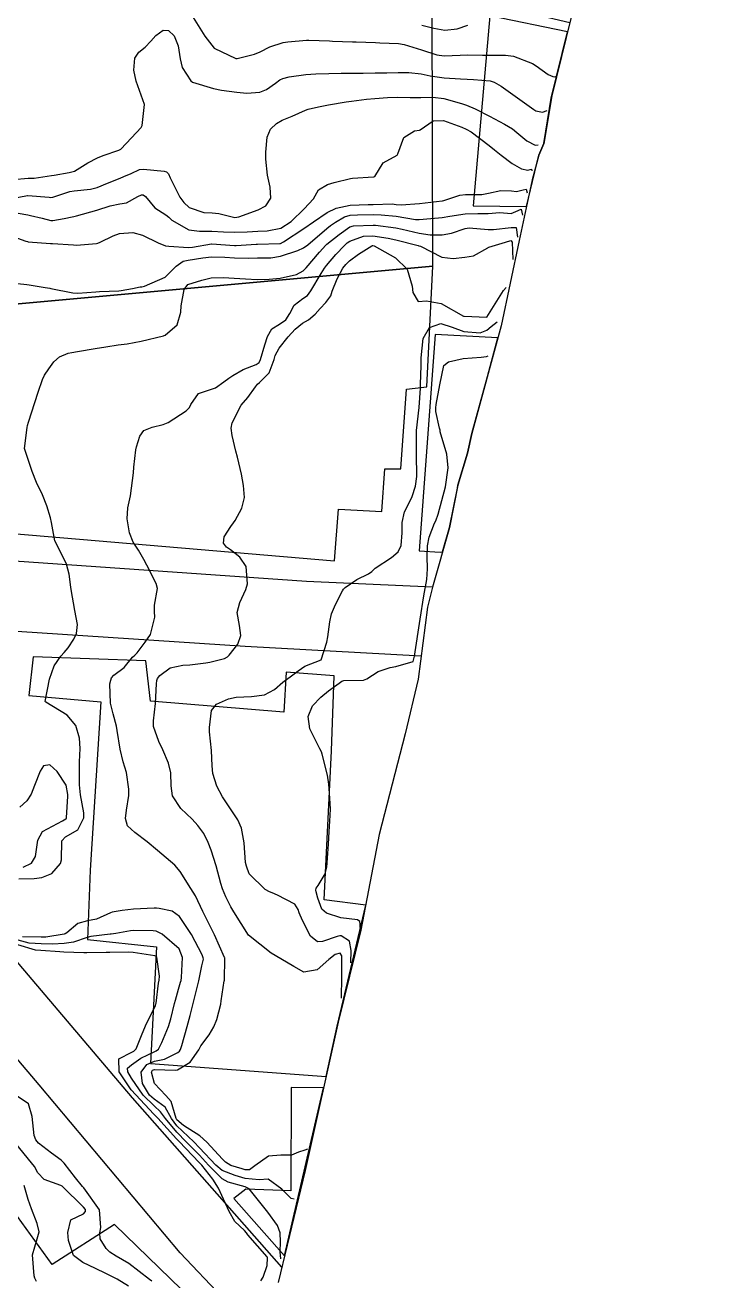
# Model space of a CAD drawing. Header units: metres. Extents: x 318500 to 325275, y 7408834 to 7428799.
# Drawn here: x 323667.8 to 323726.9, y 7419381.5 to 7419490.6 of the extents above; entities that cross this region are included whole.
import ezdxf

# ---------------------------------------------------------------- set-up
doc = ezdxf.new("R2010")
doc.units = ezdxf.units.M
doc.header["$MEASUREMENT"] = 0
for name, color, linetype in [('Area', 45, 'Continuous'), ('Curvas de Nivel 1m', 11, 'Continuous'), ('Curvas de Nivel 5m', 15, 'Continuous'), ('Edificações', 30, 'Continuous'), ('Vias Primárias', 230, 'Continuous')]:
    doc.layers.add(name, color=color, linetype=linetype)

msp = doc.modelspace()

# ---------------------------------------------------------------- linework, layer by layer
at = {"layer": 'Area'}
msp.add_lwpolyline([(323715.65, 7419492.93), (323713.57, 7419484.42), (323712.87, 7419480.27), (323712.44, 7419479.27), (323711.87, 7419477.11), (323710.75, 7419471.86), (323709.19, 7419464.44), (323706.62, 7419455.09), (323706.26, 7419453.39), (323705.42, 7419450.6), (323704.7, 7419446.94), (323703.2, 7419441.75), (323702.78, 7419440.02), (323701.96, 7419433.75), (323700.83, 7419429.02), (323698.57, 7419420.27), (323697, 7419411.96), (323695.01, 7419403.97), (323692.15, 7419391.11), (323689.8, 7419381.38)], dxfattribs=at)
at = {"layer": 'Curvas de Nivel 1m', "flags": 128}
for points, elevation in [([(323682.29, 7419491.45), (323683.43, 7419489.6), (323684.24, 7419488.54), (323686.14, 7419487.65), (323686.23, 7419487.65), (323687.76, 7419488.02), (323688.24, 7419488.24), (323689.09, 7419488.68), (323690.25, 7419489.05), (323690.65, 7419489.11), (323692.26, 7419489.24), (323692.48, 7419489.25), (323694.26, 7419489.18), (323694.53, 7419489.17), (323696.26, 7419489.1), (323696.59, 7419489.09), (323698.25, 7419489.03), (323698.63, 7419489.02), (323700.25, 7419488.96), (323700.75, 7419488.87), (323702.25, 7419488.4), (323703.59, 7419487.98), (323704.24, 7419487.88), (323705.62, 7419487.93), (323706.24, 7419487.96), (323707.57, 7419487.95), (323708.24, 7419487.95), (323709.54, 7419487.95), (323710.24, 7419487.86), (323711.9, 7419487.22), (323712.23, 7419487.02), (323713.27, 7419486.25), (323713.66, 7419486.08), (323713.83, 7419486.05), (323713.94, 7419486.09)], 777), ([(323666.77, 7419477.14), (323668.09, 7419477.25), (323668.61, 7419477.27), (323670.1, 7419477.48), (323670.34, 7419477.53), (323671.66, 7419477.75), (323672.01, 7419477.84), (323672.1, 7419477.88), (323673.26, 7419478.59), (323674.12, 7419479.04), (323674.6, 7419479.23), (323675.97, 7419479.69), (323676.13, 7419479.78), (323677.05, 7419480.77), (323677.91, 7419481.67), (323678, 7419481.83), (323678.18, 7419483.67), (323677.46, 7419485.68), (323677.26, 7419486.64), (323677.34, 7419487.68), (323677.71, 7419488.2), (323678.24, 7419488.65), (323678.75, 7419489.16), (323679.17, 7419489.66), (323679.81, 7419490.11), (323680.27, 7419490.09), (323680.78, 7419489.63), (323681.12, 7419488.76), (323681.3, 7419487.62), (323681.47, 7419486.87), (323682.21, 7419485.7), (323682.36, 7419485.61), (323684.2, 7419485.04), (323684.88, 7419484.9), (323686.2, 7419484.73), (323687.09, 7419484.65), (323688.2, 7419484.72), (323688.78, 7419484.95), (323689.57, 7419485.52), (323689.94, 7419485.79), (323690.21, 7419485.93), (323690.77, 7419486.06), (323692.22, 7419486.26), (323693.07, 7419486.32), (323694.22, 7419486.34), (323695.28, 7419486.37), (323696.22, 7419486.38), (323697.19, 7419486.39), (323698.22, 7419486.4), (323699.24, 7419486.41), (323700.22, 7419486.43), (323701.15, 7419486.43), (323702.22, 7419486.31), (323703.02, 7419486.14), (323704.22, 7419485.97), (323705.64, 7419485.88), (323706.22, 7419485.86), (323706.77, 7419485.84), (323708.21, 7419485.7), (323708.56, 7419485.61), (323709.18, 7419485.26), (323710.2, 7419484.52), (323712.02, 7419483.22), (323712.18, 7419483.12), (323712.76, 7419482.98), (323713.16, 7419483.13)], 778), ([(323702.28, 7419490.56), (323703.32, 7419490.29), (323704.27, 7419490.12), (323705.35, 7419490.23), (323706.28, 7419490.56)], 776), ([(323666.07, 7419475.39), (323668.02, 7419475.75), (323668.07, 7419475.75), (323669.9, 7419475.6), (323670.07, 7419475.59), (323670.23, 7419475.61), (323670.65, 7419475.76), (323671.72, 7419476.11), (323672.08, 7419476.17), (323673.5, 7419476.31), (323674.08, 7419476.46), (323674.97, 7419476.82), (323676.09, 7419477.27), (323676.39, 7419477.4), (323677.04, 7419477.68), (323677.77, 7419478.01), (323678.11, 7419478.05), (323679.89, 7419477.86), (323680.1, 7419477.82), (323680.29, 7419477.64), (323680.43, 7419477.3), (323681.26, 7419475.62), (323681.6, 7419475.15), (323682.06, 7419474.72), (323683.36, 7419474.29), (323684.06, 7419474.24), (323684.66, 7419474.19), (323686.05, 7419473.86), (323686.4, 7419473.9), (323688.06, 7419474.51), (323688.73, 7419474.86), (323689.16, 7419475.52), (323689.12, 7419476.48), (323688.89, 7419477.52), (323688.74, 7419478.9), (323688.73, 7419479.52), (323688.84, 7419480.82), (323689.14, 7419481.52), (323689.65, 7419482.02), (323690.16, 7419482.29), (323691.02, 7419482.64), (323692.18, 7419483.17), (323692.4, 7419483.25), (323693.3, 7419483.46), (323694.02, 7419483.61), (323694.18, 7419483.64), (323695.72, 7419483.9), (323696.19, 7419483.96), (323697.49, 7419484.11), (323698.19, 7419484.18), (323699.3, 7419484.27), (323700.19, 7419484.3), (323701.28, 7419484.28), (323702.19, 7419484.28), (323703.24, 7419484.29), (323704.19, 7419484.17), (323705.74, 7419483.74), (323706.18, 7419483.59), (323706.91, 7419483.28), (323708.17, 7419482.65), (323709.47, 7419481.94), (323710.15, 7419481.54), (323710.55, 7419481.24), (323711.41, 7419480.5), (323712.14, 7419480.12), (323712.38, 7419480.16)], 779), ([(323666.03, 7419472.47), (323667.87, 7419471.8), (323668.02, 7419471.75), (323668.08, 7419471.74), (323670.02, 7419471.6), (323670.2, 7419471.59), (323672.02, 7419471.47), (323672.3, 7419471.46), (323674.02, 7419471.58), (323674.13, 7419471.61), (323674.34, 7419471.72), (323675.46, 7419472.27), (323676.03, 7419472.46), (323677.17, 7419472.54), (323678.03, 7419472.32), (323679.37, 7419471.65), (323680.02, 7419471.39), (323680.3, 7419471.36), (323682.01, 7419471.24), (323682.36, 7419471.26), (323684.02, 7419471.57), (323684.04, 7419471.57), (323686.02, 7419471.42), (323686.15, 7419471.42), (323687.89, 7419471.53), (323688.02, 7419471.54), (323689.95, 7419471.58), (323690.02, 7419471.6), (323690.26, 7419471.74), (323692.04, 7419472.89), (323692.88, 7419473.47), (323694.06, 7419474.28), (323694.84, 7419474.67), (323696.06, 7419474.91), (323697.63, 7419474.97), (323698.07, 7419474.98), (323699.71, 7419475.02), (323700.07, 7419474.99), (323700.48, 7419474.96), (323702.07, 7419475.05), (323704.04, 7419475.29), (323704.07, 7419475.29), (323704.2, 7419475.32), (323705.58, 7419475.8), (323706.08, 7419475.85), (323707.5, 7419475.85), (323708.08, 7419475.95), (323709.16, 7419476.18), (323710.08, 7419476.17), (323710.52, 7419476.11), (323711.1, 7419476.26), (323711.36, 7419476.31), (323711.44, 7419475.98)], 781), ([(323666.34, 7419468.19), (323667.97, 7419468.03), (323668.18, 7419468), (323669.55, 7419467.78), (323669.97, 7419467.7), (323670.05, 7419467.69), (323671.96, 7419467.32), (323672.41, 7419467.29), (323673.97, 7419467.4), (323674.27, 7419467.41), (323675.97, 7419467.48), (323676.16, 7419467.5), (323677.14, 7419467.68), (323677.83, 7419467.82), (323677.97, 7419467.84), (323678.18, 7419467.88), (323679.98, 7419468.68), (323680.93, 7419469.63), (323681.55, 7419470.06), (323682, 7419470.15), (323683.26, 7419470.34), (323684, 7419470.42), (323685.18, 7419470.4), (323686, 7419470.35), (323687.21, 7419470.33), (323688, 7419470.34), (323689.16, 7419470.36), (323690, 7419470.48), (323691.51, 7419470.98), (323692.02, 7419471.21), (323692.37, 7419471.47), (323694.04, 7419472.89), (323694.36, 7419473.14), (323694.78, 7419473.44), (323695.57, 7419473.92), (323696.06, 7419474.04), (323696.7, 7419474.07), (323698.06, 7419474.1), (323698.75, 7419474.09), (323700.06, 7419473.95), (323701.74, 7419473.67), (323702.05, 7419473.66), (323702.4, 7419473.69), (323704.06, 7419473.85), (323704.71, 7419473.96), (323706.06, 7419474.18), (323707.15, 7419474.19), (323708.06, 7419474.19), (323709.07, 7419474.27), (323710.06, 7419474.19), (323710.45, 7419474.38), (323710.91, 7419474.58), (323711.02, 7419474.05)], 782), ([(323667.28, 7419416.44), (323668.61, 7419416.45), (323669.28, 7419416.55), (323670.15, 7419416.9), (323670.91, 7419417.75), (323670.97, 7419418.08), (323671, 7419419.74), (323671.33, 7419420.07), (323672.4, 7419420.67), (323672.93, 7419421.72), (323672.93, 7419422.16), (323672.63, 7419423.73), (323672.54, 7419424.58), (323672.54, 7419425.73), (323672.56, 7419426.58), (323672.59, 7419427.73), (323672.54, 7419428.63), (323672.23, 7419429.73), (323671.47, 7419430.64), (323669.62, 7419431.77), (323669.55, 7419431.83), (323669.93, 7419433.76), (323670.36, 7419434.92), (323670.93, 7419435.75), (323671.22, 7419436.07), (323671.55, 7419436.47), (323672.06, 7419437.25), (323672.28, 7419437.74), (323672.36, 7419438.52), (323672.14, 7419439.74), (323671.81, 7419441.55), (323671.79, 7419441.75), (323671.64, 7419442.88), (323671.43, 7419443.75), (323671.22, 7419444.19), (323670.4, 7419445.76), (323670.1, 7419447.36), (323670.04, 7419447.77), (323669.72, 7419448.82), (323669.32, 7419449.78), (323668.81, 7419450.85), (323668.42, 7419451.79), (323667.78, 7419453.8), (323667.99, 7419455.62), (323668.02, 7419455.8), (323668.11, 7419456.09), (323668.66, 7419457.79), (323668.96, 7419458.67), (323669.32, 7419459.78), (323669.5, 7419460.15), (323669.87, 7419460.71), (323670.32, 7419461.33), (323670.81, 7419461.76), (323671.56, 7419462.08), (323671.89, 7419462.14), (323672.36, 7419462.2), (323673.9, 7419462.48), (323674.82, 7419462.62), (323675.9, 7419462.78), (323676.69, 7419462.89), (323677.9, 7419463.12), (323679.85, 7419463.58), (323679.91, 7419463.61), (323679.99, 7419463.64), (323681.02, 7419464.52), (323681.35, 7419465.62), (323681.39, 7419466.18), (323681.65, 7419467.61), (323681.97, 7419468.03), (323683.16, 7419468.42), (323683.98, 7419468.62), (323685.06, 7419468.65), (323685.98, 7419468.59), (323686.96, 7419468.52), (323687.98, 7419468.47), (323689.01, 7419468.49), (323689.98, 7419468.59), (323691.4, 7419468.9), (323691.99, 7419469.21), (323692.25, 7419469.48), (323693.4, 7419470.85), (323693.94, 7419471.45), (323694.02, 7419471.53), (323695.09, 7419472.38), (323696.04, 7419473.03), (323696.34, 7419473.13), (323698.05, 7419473.18), (323698.27, 7419473.17), (323700.04, 7419472.94), (323700.57, 7419472.83), (323702.04, 7419472.5), (323703.02, 7419472.35), (323704.04, 7419472.35), (323704.86, 7419472.49), (323706.04, 7419472.9), (323706.39, 7419472.94), (323708.04, 7419472.81), (323708.51, 7419472.8), (323710.05, 7419472.98), (323710.48, 7419472.98), (323710.61, 7419472.13)], 783), ([(323692.35, 7419392.97), (323692.11, 7419392.88), (323691.58, 7419392.69), (323690.97, 7419392.44), (323690.03, 7419392.43), (323688.97, 7419392.35), (323687.79, 7419391.52), (323687.32, 7419391.15), (323686.95, 7419391.17), (323686.67, 7419391.24), (323685.68, 7419391.55), (323685.22, 7419391.82), (323684.96, 7419392.08), (323683.6, 7419393.57), (323682.99, 7419394.12), (323681.59, 7419395.01), (323681.01, 7419395.51), (323680.95, 7419395.61), (323680.5, 7419397.09), (323680.05, 7419397.62), (323679.05, 7419398.67), (323678.79, 7419399.64), (323678.89, 7419399.82), (323679.06, 7419399.87), (323680.86, 7419399.82), (323681.06, 7419399.84), (323682.15, 7419400.52), (323682.92, 7419401.58), (323683.09, 7419401.92), (323683.8, 7419402.88), (323684.22, 7419403.57), (323684.47, 7419404.21), (323684.81, 7419405.56), (323684.86, 7419405.84), (323685.12, 7419407.56), (323685.13, 7419407.6), (323685.16, 7419409.56), (323685.15, 7419409.6), (323684.26, 7419411.57), (323683.25, 7419413.58), (323682.62, 7419414.94), (323682.22, 7419415.6), (323681.29, 7419417.06), (323680.83, 7419417.62), (323679.32, 7419418.9), (323678.42, 7419419.65), (323677.34, 7419420.46), (323676.71, 7419421.03), (323676.55, 7419421.67), (323676.63, 7419422.4), (323676.82, 7419423.67), (323676.84, 7419424.22), (323676.62, 7419425.67), (323676.33, 7419426.59), (323676.08, 7419427.68), (323675.82, 7419429.31), (323675.75, 7419429.69), (323675.48, 7419430.76), (323675.23, 7419431.69), (323675.17, 7419433.36), (323675.26, 7419433.69), (323675.33, 7419433.87), (323675.52, 7419434.1), (323676.42, 7419434.79), (323677.14, 7419435.67), (323677.35, 7419435.86), (323677.55, 7419436.06), (323678.25, 7419436.97), (323678.71, 7419437.65), (323679.08, 7419439.14), (323679.07, 7419439.65), (323679.06, 7419440.18), (323679.31, 7419441.64), (323679.21, 7419442.06), (323678.4, 7419443.66), (323678.14, 7419444.15), (323677.66, 7419444.96), (323677.2, 7419445.67), (323676.9, 7419446.46), (323676.68, 7419447.68), (323676.75, 7419448.64), (323676.97, 7419449.68), (323677.07, 7419450.35), (323677.23, 7419451.68), (323677.26, 7419452.17), (323677.43, 7419453.67), (323677.5, 7419453.95), (323677.8, 7419454.85), (323678.13, 7419455.34), (323678.87, 7419455.65), (323679.81, 7419455.87), (323680.24, 7419456.06), (323681.82, 7419457.05), (323682.1, 7419457.34), (323682.23, 7419457.61), (323682.88, 7419458.56), (323683.85, 7419458.89), (323684.37, 7419459.07), (323685.09, 7419459.57), (323685.53, 7419459.9), (323685.87, 7419460.12), (323686.77, 7419460.65), (323687.88, 7419461.08), (323688.15, 7419461.26), (323688.27, 7419461.53), (323688.64, 7419462.79), (323688.89, 7419463.52), (323689.26, 7419464.18), (323689.93, 7419464.58), (323690.48, 7419464.95), (323690.83, 7419465.5), (323691.19, 7419466.25), (323691.96, 7419466.81), (323692.36, 7419467.08), (323692.65, 7419467.47), (323693.53, 7419469), (323693.82, 7419469.45), (323693.99, 7419469.68), (323694.82, 7419470.63), (323695.56, 7419471.43), (323695.81, 7419471.65), (323696.03, 7419471.78), (323697.23, 7419472.22), (323698.03, 7419472.25), (323699.35, 7419472.06), (323700.03, 7419471.91), (323701.97, 7419471.41), (323702.02, 7419471.4), (323702.16, 7419471.35), (323704.01, 7419470.4), (323705.01, 7419470.3), (323706.01, 7419470.41), (323706.76, 7419470.53), (323708.02, 7419471.2), (323708.05, 7419471.24), (323708.11, 7419471.27), (323709.56, 7419471.71), (323710.03, 7419471.84), (323710.14, 7419471.71), (323710.2, 7419470.2)], 784), ([(323696.12, 7419409.13), (323696.14, 7419410.2), (323696.01, 7419411.01), (323695.28, 7419411.48), (323695.22, 7419411.48), (323695.15, 7419411.49), (323694.94, 7419411.42), (323693.66, 7419410.99), (323693.21, 7419410.97), (323692.61, 7419411.46), (323691.91, 7419412.8), (323691.64, 7419413.47), (323691.54, 7419413.76), (323691.26, 7419414.23), (323689.75, 7419415.01), (323689.27, 7419415.2), (323689.06, 7419415.29), (323688.67, 7419415.51), (323687.29, 7419416.86), (323687.04, 7419417.53), (323686.98, 7419417.86), (323686.84, 7419419.54), (323686.63, 7419420.82), (323686.3, 7419421.55), (323685.37, 7419422.93), (323684.98, 7419423.56), (323684.49, 7419424.48), (323684.13, 7419425.57), (323684.08, 7419426.23), (323684, 7419427.58), (323683.84, 7419429.2), (323683.83, 7419429.58), (323684.02, 7419431.04), (323684.44, 7419431.58), (323685.49, 7419432.06), (323686.15, 7419432.2), (323687.5, 7419432.26), (323688.62, 7419432.39), (323689.5, 7419432.88), (323690.22, 7419433.5), (323690.96, 7419434.05), (323691.53, 7419434.5), (323692.11, 7419434.89), (323693.54, 7419435.45), (323694.04, 7419436.97), (323694.11, 7419437.44), (323694.28, 7419438.75), (323694.45, 7419439.44), (323694.78, 7419440.26), (323695.39, 7419441.43), (323695.48, 7419441.58), (323695.62, 7419441.73), (323696.63, 7419442.42), (323697.64, 7419442.9), (323697.93, 7419443.11), (323698.24, 7419443.39), (323699.66, 7419444.34), (323700.22, 7419444.81), (323700.49, 7419445.36), (323700.57, 7419446.48), (323700.57, 7419447.36), (323700.77, 7419448.3), (323701.32, 7419449.35), (323701.46, 7419449.63), (323701.74, 7419450.53), (323701.84, 7419451.35), (323701.83, 7419453.3), (323701.83, 7419453.35), (323701.81, 7419455.35), (323702.05, 7419457.35), (323702.16, 7419459.04), (323702.17, 7419459.35), (323702.24, 7419460.99), (323702.23, 7419461.34), (323702.22, 7419461.67), (323702.39, 7419463.34), (323702.95, 7419464.31), (323703.93, 7419464.64), (323704.91, 7419464.33), (323705.92, 7419463.94), (323707.35, 7419463.84), (323707.92, 7419464.06), (323708.3, 7419464.38), (323708.82, 7419464.8)], 786), ([(323696.93, 7419412.2), (323696.94, 7419412.5), (323696.9, 7419412.73), (323696.69, 7419412.86), (323695.24, 7419413.04), (323694.01, 7419413.44), (323693.6, 7419413.79), (323693.26, 7419414.75), (323693.12, 7419415.3), (323693.08, 7419415.45), (323693.1, 7419415.62), (323693.28, 7419415.86), (323693.89, 7419416.85), (323694.03, 7419417.44), (323694.12, 7419418.64), (323694.17, 7419419.44), (323694.24, 7419420.54), (323694.3, 7419421.44), (323694.34, 7419422.47), (323694.29, 7419423.44), (323694.2, 7419424.64), (323694.08, 7419425.44), (323693.63, 7419427.25), (323693.57, 7419427.45), (323693.43, 7419427.72), (323692.56, 7419429.46), (323692.41, 7419430.53), (323692.8, 7419431.46), (323693.5, 7419432.2), (323694.19, 7419432.76), (323695.1, 7419433.43), (323695.35, 7419433.6), (323695.51, 7419433.64), (323697.23, 7419433.69), (323697.52, 7419433.79), (323698.49, 7419434.43), (323699.53, 7419434.78), (323700.03, 7419434.87), (323701.54, 7419435.31), (323701.65, 7419435.75), (323702.14, 7419438.98), (323702.45, 7419441), (323702.72, 7419442.42), (323702.79, 7419443.33), (323702.74, 7419444.41), (323702.78, 7419445.33), (323702.92, 7419446.09), (323703.4, 7419447.32), (323703.5, 7419447.52), (323703.71, 7419448.09), (323704.33, 7419450.47), (323704.57, 7419452.12), (323704.47, 7419453.31), (323703.89, 7419455.24), (323703.88, 7419455.32), (323703.88, 7419455.39), (323703.81, 7419455.57), (323703.5, 7419457), (323703.5, 7419457.33), (323703.54, 7419457.62), (323703.86, 7419459.32), (323704.21, 7419461), (323704.61, 7419461.31), (323705.89, 7419461.6), (323707.44, 7419461.73), (323707.9, 7419461.79), (323708.04, 7419461.83)], 787), ([(323667.65, 7419417.44), (323668.38, 7419417.78), (323668.71, 7419418.38), (323668.92, 7419419.78), (323669.34, 7419420.53), (323671.08, 7419421.47), (323671.35, 7419421.63), (323671.41, 7419421.68), (323671.43, 7419421.74), (323671.54, 7419423.58), (323671.53, 7419423.74), (323671.39, 7419424.55), (323670.6, 7419425.75), (323669.98, 7419426.32), (323669.41, 7419426.24), (323669.12, 7419425.77), (323668.65, 7419424.52), (323668.34, 7419423.79), (323667.96, 7419423.2), (323667.36, 7419422.64)], 782), ([(323691.2, 7419388.61), (323690.92, 7419388.66), (323690.12, 7419389.49), (323688.94, 7419390.35), (323688.16, 7419390.3), (323686.94, 7419390.42), (323686.06, 7419390.66), (323684.95, 7419391.1), (323684.38, 7419391.57), (323682.97, 7419393.08), (323682.47, 7419393.59), (323681, 7419394.97), (323680.55, 7419395.62), (323680, 7419396.61), (323679.03, 7419397.29), (323678.62, 7419397.64), (323678.02, 7419398.67), (323677.89, 7419399.65), (323678.4, 7419400.32), (323679.07, 7419400.6), (323679.93, 7419400.77), (323681.09, 7419401.34), (323681.24, 7419401.46), (323681.33, 7419401.61), (323681.44, 7419401.95), (323681.89, 7419403.6), (323682.15, 7419404.57), (323682.42, 7419405.59), (323682.57, 7419406.17), (323682.91, 7419407.58), (323683.18, 7419408.86), (323683.31, 7419409.46), (323683.3, 7419409.58), (323683.19, 7419409.82), (323682.29, 7419411.59), (323681.24, 7419413.16), (323680.6, 7419413.62), (323679.47, 7419413.86), (323679.25, 7419413.87), (323679.02, 7419413.88), (323677.25, 7419413.8), (323676.24, 7419413.68), (323675.39, 7419413.54), (323675.25, 7419413.49), (323674.01, 7419412.93), (323673.24, 7419412.78), (323672.4, 7419412.56), (323671.46, 7419411.74), (323671.31, 7419411.65), (323671.22, 7419411.62), (323669.61, 7419411.37), (323669.21, 7419411.35), (323667.6, 7419411.4)], 783), ([(323690.03, 7419383.42), (323689.99, 7419384.04), (323690.01, 7419384.91), (323689.97, 7419385.68), (323689.74, 7419386.34), (323688.9, 7419387.5), (323687.28, 7419389.52), (323686.93, 7419389.68), (323685.47, 7419390.09), (323684.94, 7419390.39), (323683.76, 7419391.57), (323682.96, 7419392.44), (323681.82, 7419393.6), (323680.99, 7419394.42), (323680.01, 7419395.62), (323679.59, 7419396.21), (323679.02, 7419396.71), (323678.08, 7419397.65), (323677.05, 7419399.13), (323676.74, 7419399.66), (323676.73, 7419400), (323677.07, 7419400.29), (323677.88, 7419400.85), (323679.09, 7419401.45), (323679.22, 7419401.5), (323679.4, 7419401.64), (323679.69, 7419402.23), (323680.27, 7419403.62), (323680.48, 7419404.26), (323680.81, 7419405.61), (323680.88, 7419405.88), (323681.16, 7419406.84), (323681.33, 7419407.45), (323681.37, 7419407.61), (323681.41, 7419407.85), (323681.49, 7419409.61), (323681.2, 7419410.36), (323679.72, 7419411.63), (323679.22, 7419411.87), (323678.96, 7419411.91), (323677.22, 7419411.93), (323676.98, 7419411.9), (323675.71, 7419411.68), (323675.29, 7419411.62), (323675.22, 7419411.61), (323673.52, 7419411.41), (323673.21, 7419411.32), (323672.02, 7419410.92), (323671.21, 7419410.8), (323670.2, 7419410.76), (323669.21, 7419410.77), (323668.16, 7419410.83), (323667.21, 7419411.1)], 782), ([(323688.31, 7419381.51), (323688.5, 7419381.83), (323688.84, 7419382.85), (323688.87, 7419383.53), (323688.85, 7419383.62), (323687.18, 7419385.53), (323687.05, 7419385.7), (323686.88, 7419385.9), (323686.03, 7419386.68), (323685.56, 7419387.55), (323684.92, 7419388.93), (323684.63, 7419389.56), (323684.14, 7419390.36), (323683.16, 7419391.58), (323682.95, 7419391.81), (323681.21, 7419393.61), (323680.98, 7419393.84), (323679.34, 7419395.64), (323679.19, 7419395.81), (323679.01, 7419395.99), (323677.43, 7419397.66), (323677.04, 7419398.12), (323675.99, 7419399.68), (323675.96, 7419400.8), (323677.09, 7419401.39), (323677.28, 7419401.47), (323677.47, 7419401.66), (323677.93, 7419402.83), (323678.29, 7419403.65), (323678.54, 7419404.22), (323679.14, 7419405.41), (323679.19, 7419405.58), (323679.2, 7419405.64), (323679.42, 7419407.38), (323679.47, 7419407.64), (323679.5, 7419407.97), (323679.26, 7419409.64), (323679.19, 7419409.71), (323679.09, 7419409.74), (323677.2, 7419410.03), (323676.81, 7419410.05), (323675.19, 7419410.02), (323674.87, 7419410.02), (323673.19, 7419410.01), (323672.91, 7419410.01), (323671.19, 7419410.07), (323670.85, 7419410.09), (323669.2, 7419410.21), (323668.73, 7419410.24), (323667.2, 7419410.69)], 781), ([(323676.81, 7419381.07), (323675.82, 7419381.67), (323674.83, 7419382.16), (323673.93, 7419382.6), (323672.84, 7419383.13), (323672.03, 7419383.73), (323671.58, 7419385.02), (323671.53, 7419385.73), (323671.8, 7419386.82), (323672.89, 7419387.34), (323673.07, 7419387.55), (323673.06, 7419387.72), (323672.9, 7419387.93), (323671.03, 7419389.74), (323670.93, 7419389.8), (323669.48, 7419390.31), (323668.94, 7419390.9), (323668.63, 7419391.45), (323668.38, 7419391.78), (323666.98, 7419393.48)], 779), ([(323668.82, 7419381.48), (323668.67, 7419381.77), (323668.62, 7419381.97), (323668.47, 7419383.78), (323668.86, 7419385.18), (323669.05, 7419385.77), (323668.88, 7419386.49), (323668.38, 7419387.78), (323668.1, 7419388.59), (323667.74, 7419389.79)], 778)]:
    msp.add_lwpolyline(points, dxfattribs=dict(at, elevation=elevation))
at = {"layer": 'Curvas de Nivel 5m', "flags": 128}
for points, elevation in [([(323666.56, 7419474.33), (323668.05, 7419474.09), (323668.29, 7419474.03), (323669.29, 7419473.78), (323670.05, 7419473.6), (323670.23, 7419473.59), (323671.2, 7419473.76), (323671.9, 7419473.9), (323672.05, 7419473.93), (323672.3, 7419473.99), (323674.06, 7419474.49), (323675.21, 7419474.85), (323676.06, 7419475.02), (323676.63, 7419475.12), (323677.62, 7419475.67), (323677.92, 7419475.83), (323678.07, 7419475.83), (323678.27, 7419475.67), (323679.09, 7419474.68), (323680.05, 7419474.08), (323680.3, 7419473.89), (323680.58, 7419473.63), (323682.04, 7419472.78), (323682.98, 7419472.66), (323684.04, 7419472.66), (323685.05, 7419472.59), (323686.03, 7419472.56), (323687.1, 7419472.61), (323688.04, 7419472.67), (323688.86, 7419472.7), (323690.04, 7419472.93), (323690.92, 7419473.5), (323692.06, 7419474.59), (323692.88, 7419475.47), (323693.3, 7419476.25), (323694.09, 7419476.7), (323694.66, 7419476.88), (323696.1, 7419477.24), (323696.27, 7419477.25), (323698.1, 7419477.37), (323698.13, 7419477.37), (323698.19, 7419477.4), (323698.93, 7419478.58), (323700.13, 7419479.27), (323700.17, 7419479.33), (323700.19, 7419479.37), (323700.71, 7419480.8), (323701.65, 7419481.36), (323702.07, 7419481.43), (323702.15, 7419481.47), (323703.26, 7419482.24), (323704.16, 7419482.28), (323705.75, 7419481.7), (323706.15, 7419481.52), (323706.56, 7419481.29), (323708.14, 7419480.09), (323708.59, 7419479.72), (323709.18, 7419479.25), (323710.12, 7419478.53), (323710.95, 7419478.06), (323711.48, 7419477.95), (323711.71, 7419478.01), (323711.82, 7419478.04), (323711.85, 7419477.9)], 780), ([(323695.31, 7419406.06), (323695.34, 7419407.91), (323695.35, 7419409.73), (323695.2, 7419409.98), (323694.77, 7419409.85), (323694.2, 7419409.43), (323693.18, 7419408.52), (323692.04, 7419408.33), (323691.18, 7419408.83), (323690.04, 7419409.49), (323689.2, 7419409.97), (323687.22, 7419411.53), (323685.95, 7419413.55), (323685.69, 7419413.99), (323685.26, 7419414.86), (323684.96, 7419415.56), (323684.83, 7419416.01), (323684.43, 7419417.57), (323683.98, 7419418.91), (323683.72, 7419419.58), (323683.34, 7419420.35), (323682.83, 7419421.07), (323682.32, 7419421.6), (323681.36, 7419422.54), (323680.62, 7419423.62), (323680.51, 7419424.5), (323680.48, 7419425.62), (323680.27, 7419426.48), (323679.79, 7419427.63), (323679.44, 7419428.36), (323678.98, 7419429.64), (323678.97, 7419430.14), (323679.16, 7419431.64), (323679.23, 7419433.37), (323679.26, 7419433.64), (323679.33, 7419433.83), (323679.52, 7419434.09), (323680.41, 7419434.74), (323681.53, 7419434.98), (323682.13, 7419435), (323683.53, 7419435.18), (323683.88, 7419435.24), (323685.14, 7419435.57), (323685.4, 7419435.7), (323685.54, 7419435.85), (323686.3, 7419436.81), (323686.57, 7419437.55), (323686.46, 7419438.42), (323686.24, 7419439.55), (323686.48, 7419440.43), (323687, 7419441.54), (323687.13, 7419442.04), (323687.02, 7419443.54), (323686.48, 7419444.37), (323685.66, 7419444.98), (323685.32, 7419445.22), (323685.06, 7419445.57), (323685.12, 7419446.13), (323685.69, 7419447.02), (323685.92, 7419447.33), (323686.07, 7419447.55), (323686.65, 7419448.61), (323686.89, 7419449.54), (323686.79, 7419450.59), (323686.61, 7419451.55), (323686.27, 7419453.05), (323686.14, 7419453.55), (323685.8, 7419454.93), (323685.73, 7419455.56), (323685.81, 7419456.02), (323686.6, 7419457.55), (323687.17, 7419458.21), (323687.85, 7419459.14), (323688, 7419459.39), (323688.17, 7419459.53), (323689.03, 7419460.36), (323689.45, 7419461.51), (323689.55, 7419461.86), (323689.9, 7419462.49), (323690.66, 7419463.5), (323691.27, 7419464.14), (323691.93, 7419464.68), (323692.43, 7419464.97), (323693.01, 7419465.46), (323693.46, 7419465.94), (323693.96, 7419466.48), (323694.37, 7419467.04), (323694.51, 7419467.44), (323694.92, 7419468.51), (323695.43, 7419469.44), (323695.67, 7419469.76), (323696, 7419470.08), (323696.77, 7419470.66), (323697.93, 7419471.4), (323697.99, 7419471.43), (323698.02, 7419471.43), (323698.15, 7419471.4), (323700, 7419470.36), (323701.01, 7419469.36), (323701.44, 7419467.89), (323701.5, 7419467.35), (323701.96, 7419466.55), (323702.68, 7419466.62), (323703.96, 7419466.39), (323705.91, 7419465.29), (323705.94, 7419465.28), (323705.96, 7419465.27), (323707.94, 7419465.18), (323709.38, 7419467.5), (323709.6, 7419467.76)], 785), ([(323678.82, 7419381.49), (323678.64, 7419381.64), (323676.84, 7419383.04), (323675.73, 7419383.68), (323675.17, 7419384.01), (323674.86, 7419384.32), (323674.34, 7419385.17), (323674.3, 7419385.7), (323674.41, 7419386.16), (323674.29, 7419387.7), (323672.93, 7419389.6), (323672.81, 7419389.72), (323672.21, 7419390.46), (323671.22, 7419391.74), (323670.95, 7419392.01), (323670.11, 7419392.61), (323668.98, 7419393.48), (323668.74, 7419393.77), (323668.62, 7419394.14), (323668.44, 7419395.78), (323668.13, 7419396.89), (323667.03, 7419397.62)], 780)]:
    msp.add_lwpolyline(points, dxfattribs=dict(at, elevation=elevation))
at = {"layer": 'Edificações'}
for points in [[(323703.25, 7419469.61), (323703.17, 7419492.28), (323691.98, 7419495.84), (323692.06, 7419493.53), (323685.93, 7419493.53), (323685.67, 7419498.1), (323681.45, 7419498.35), (323681.78, 7419494.7), (323671.92, 7419494.46), (323671.46, 7419503.06), (323666.83, 7419503.89), (323661.88, 7419504.62), (323661.88, 7419502.13), (323652.62, 7419501.76), (323652.88, 7419491.99), (323661.52, 7419492.18), (323662.56, 7419492.22), (323662.66, 7419478.96), (323666.52, 7419478.7), (323666.41, 7419471.72), (323661.46, 7419471.6), (323661.26, 7419466.51), (323665.98, 7419466.25)], [(323714.93, 7419489.98), (323708.18, 7419491.35), (323706.75, 7419474.85), (323711.38, 7419474.8), (323712.44, 7419479.27), (323712.87, 7419480.27), (323713.53, 7419484.21), (323714.93, 7419489.98)], [(323665.98, 7419466.25), (323665.84, 7419462.66), (323662.87, 7419462.58), (323662.56, 7419455.77), (323660.48, 7419455.88), (323660.11, 7419451.77), (323662.71, 7419451.54), (323662.61, 7419447.59), (323660.01, 7419447.7), (323659.69, 7419446.08), (323663.65, 7419445.67), (323663.65, 7419446.66), (323694.69, 7419444.05), (323695.06, 7419448.52), (323698.81, 7419448.31), (323699.07, 7419452.02), (323700.47, 7419452.02), (323700.94, 7419458.94), (323702.71, 7419459.15), (323703.25, 7419469.61)], [(323708.9, 7419463.39), (323703.43, 7419463.69), (323702.06, 7419444.9), (323703.89, 7419444.79), (323704.09, 7419444.82), (323704.7, 7419446.94), (323705.37, 7419450.36), (323705.42, 7419450.6), (323706.26, 7419453.39), (323706.62, 7419455.09), (323707.98, 7419460.04), (323708.9, 7419463.39)], [(323694.43, 7419427.55), (323694.67, 7419434.04), (323690.5, 7419434.38), (323690.31, 7419430.89), (323678.71, 7419431.86), (323678.32, 7419435.35), (323668.53, 7419435.69), (323668.14, 7419432.35), (323674.4, 7419431.81), (323673.47, 7419417.17), (323673.23, 7419411.15), (323679.24, 7419410.52), (323678.71, 7419400.38), (323693.97, 7419399.27), (323694.94, 7419403.64), (323697.41, 7419414.15), (323693.81, 7419414.61), (323694.43, 7419427.55)], [(323693.75, 7419398.29), (323690.94, 7419398.32), (323690.91, 7419389.34), (323686.99, 7419389.47), (323685.94, 7419388.67), (323690.36, 7419383.69)], [(323688.2, 7419374.18), (323675.6, 7419386.41), (323670.17, 7419382.93), (323665.62, 7419389.18), (323657.6, 7419384.05), (323663.2, 7419375.77), (323657.89, 7419371.35), (323668.92, 7419357.79), (323667.09, 7419355.42), (323669.33, 7419353.36), (323671.7, 7419355.42), (323681.84, 7419347.13)]]:
    msp.add_lwpolyline(points, close=True, dxfattribs=at)
at = {"layer": 'Vias Primárias'}
for points in [[(323715.64, 7420145.55, 0), (323709.04, 7420132.94)], [(323831.09, 7420001.79, 0), (323833.84, 7420008.44, 0.220888)], [(323703.2, 7419441.75), (323692.27, 7419442.25), (323655.64, 7419444.78), (323641.69, 7419445.39, -0.191444), (323636.33, 7419447.8), (323628.6, 7419460.72), (323621.24, 7419474.91), (323614.54, 7419487.76), (323607.93, 7419500.27), (323603.45, 7419508.81), (323601.81, 7419512.79), (323601.66, 7419513.53, -0.33906), (323603.9, 7419515.61, -0.076824), (323607.73, 7419516.01, -0.056944), (323653.29, 7419509.78), (323679.23, 7419501.6), (323687.1, 7419499.05), (323706.74, 7419492.77), (323715.13, 7419490.79)], [(323690.12, 7419382.7), (323677.16, 7419397.41), (323665.02, 7419411.69), (323653.82, 7419425.4), (323647.53, 7419432.77, -0.607425), (323649.97, 7419438.77), (323654.05, 7419438.77), (323667.11, 7419437.93), (323686.94, 7419436.63), (323702.22, 7419435.78)]]:
    msp.add_lwpolyline(points, format="xyb", dxfattribs=at)
msp.add_lwpolyline([(323688.65, 7419376.2), (323681.29, 7419383.96), (323669.03, 7419398.53), (323657.46, 7419412.18), (323647.29, 7419424.32), (323636.96, 7419437.28), (323629.71, 7419447.96), (323622.04, 7419461.73), (323615.37, 7419473.79), (323610.51, 7419483.21), (323604.76, 7419493.81)], dxfattribs=at)

doc.saveas('drawing.dxf')
